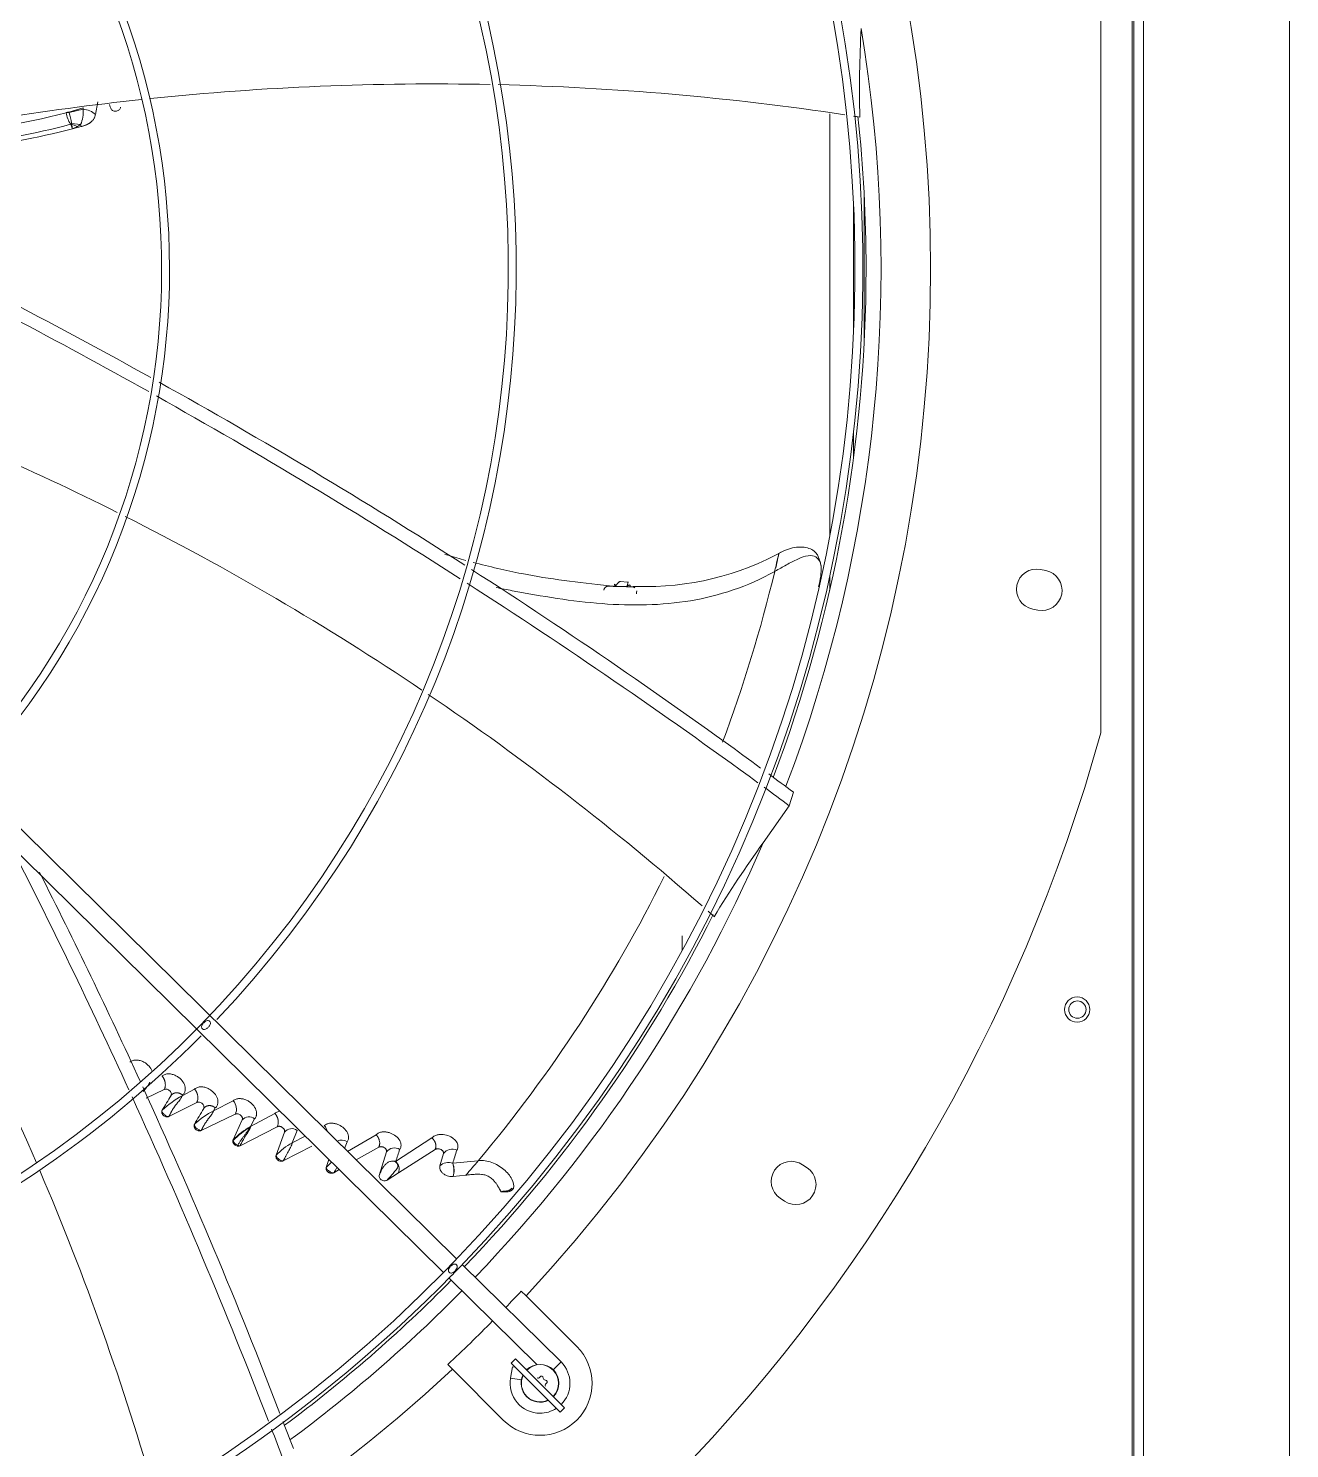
# Model space of a CAD drawing. Header units: millimetres. Extents: x 113490 to 142599, y -20467 to 115.
# Drawn here: x 127914.5 to 128314.6, y -11734.3 to -11283.8 of the extents above; entities that cross this region are included whole.
import ezdxf

# ---------------------------------------------------------------- set-up
doc = ezdxf.new("R2010")
doc.units = ezdxf.units.MM
doc.layers.add('DV3_0', color=7, linetype='Continuous')

msp = doc.modelspace()

# ---------------------------------------------------------------- linework, layer by layer
at = {"layer": 'DV3_0', "color": 7, "linetype": 'Continuous', "lineweight": 20}
for p, q in [((128314.64, -11903.49), (128314.64, -9745.49)), ((128264.64, -9845.59), (128264.64, -11865.47)), ((127926.42, -11310.52), (127926.42, -11310.5)), ((127927.33, -11310.31), (127931.82, -11308.9)), ((127931.82, -11308.9), (127931.85, -11309.41)), ((127927.83, -11314.21), (127927.79, -11314.18)), ((127928.46, -11315.62), (127927.88, -11314.26)), ((127928.12, -11314.17), (127930.07, -11314.84)), ((127930.07, -11314.84), (127928.46, -11315.62)), ((127931.04, -11314.26), (127930.07, -11314.84)), ((127931.24, -11314.88), (127931.04, -11314.26)), ((128179.63, -11383.52), (128179.63, -11336.47)), ((128176.31, -11379.64), (128176.31, -11340.34)), ((128176.31, -11419.76), (128176.31, -11411.56)), ((128100.78, -11460.67), (128104.32, -11460.77)), ((128081, -11709.27), (128083.46, -11706.78)), ((128070.88, -11712.5), (128067.44, -11711.89))]:
    msp.add_line(p, q, dxfattribs=at)
at = {"layer": 'DV3_0', "color": 7, "linetype": 'Continuous', "lineweight": 15}
for p, q in [((128265.24, -9857.26), (128265.24, -11851.51)), ((128268.24, -9857.26), (128268.24, -11851.51)), ((128254.74, -11507.16), (128254.74, -11212.82)), ((127935.72, -11311.09), (127936.54, -11307.04)), ((127926.42, -11310.5), (127926.4, -11310.42)), ((127927.38, -11310.46), (127927.33, -11310.31)), ((127931.85, -11309.41), (127927.38, -11310.46)), ((127927.39, -11310.5), (127927.38, -11310.46)), ((128168.73, -11444.84), (128168.73, -11310.84)), ((127927.79, -11314.18), (127928.15, -11313.76)), ((127927.83, -11314.21), (127928.16, -11313.9)), ((127927.88, -11314.26), (127927.83, -11314.21)), ((127927.88, -11314.26), (127928.12, -11314.17)), ((127928.16, -11313.9), (127928.15, -11313.76)), ((127931.04, -11314.26), (127928.16, -11313.9)), ((127931.24, -11314.88), (127928.46, -11315.62)), ((128050.33, -11674.11), (127741.04, -11369.11)), ((127737.48, -11374.03), (128046.15, -11678.41)), ((128237.29, -11455.72), (128235.62, -11455.38)), ((128100.76, -11460.82), (128104.28, -11460.91)), ((128104.85, -11459.44), (128101.99, -11459.21)), ((128104.28, -11460.91), (128104.32, -11460.77)), ((128107.49, -11460.8), (128106.22, -11460.78)), ((128168.73, -11461.9), (128168.73, -11457.32)), ((128233.13, -11467.94), (128234.79, -11468.27)), ((128155.89, -11530.33), (128157.18, -11526.01)), ((128147.57, -11542.07), (128155.89, -11530.33)), ((128121.92, -11571.56), (128121.92, -11576.13)), ((127957.55, -11620.32), (127951.83, -11623.06)), ((127967.19, -11620.23), (127963.24, -11622.34)), ((127963.24, -11622.34), (127963.37, -11622.14)), ((127967.89, -11624.44), (127959.03, -11628.89)), ((127979.44, -11623.91), (127973.21, -11627.07)), ((127973.21, -11627.07), (127973.76, -11626.19)), ((127980.11, -11628.16), (127969.3, -11633.34)), ((127979.4, -11636.28), (127982.33, -11630.01)), ((127992.68, -11627.95), (127984.94, -11632.12)), ((127984.94, -11632.12), (127986.2, -11629.68)), ((127993.4, -11632.14), (127981.61, -11638.17)), ((127993.07, -11641.22), (127995.69, -11633.86)), ((127998.14, -11637.31), (127999.73, -11633.35)), ((128002.23, -11635.11), (127998.14, -11637.31)), ((128024.76, -11634.71), (128015.73, -11639.99)), ((128042.51, -11635.73), (128030.98, -11643.18)), ((128004.42, -11638.34), (127995.33, -11642.99)), ((128014.79, -11639.06), (128015.57, -11636.93)), ((128025.62, -11638.65), (128018.48, -11642.7)), ((128025.79, -11647.61), (128028.09, -11640.13)), ((128043.51, -11639.39), (128031.88, -11646.74)), ((128044.99, -11644.6), (128046.14, -11640.66)), ((128008.97, -11645.09), (128009.8, -11642.57)), ((128030.98, -11643.18), (128030.75, -11643.15)), ((128057.19, -11642.94), (128049.12, -11643.74)), ((128161.53, -11645.15), (128160.11, -11644.2)), ((128013.05, -11645.77), (128011.33, -11646.75)), ((128031.88, -11646.74), (128028.28, -11649.09)), ((128053.26, -11647.52), (128049.26, -11647.92)), ((128064.49, -11652.78), (128064.48, -11652.77)), ((128153, -11654.85), (128154.42, -11655.79)), ((128083.46, -11706.78), (128052.11, -11675.87)), ((128047.93, -11680.17), (128075.78, -11707.63)), ((128072.35, -11685.77), (128070.86, -11684.27)), ((128088.46, -11701.88), (128072.35, -11685.77)), ((128047.52, -11707.61), (128049.01, -11709.1)), ((128068.07, -11708.28), (128067.44, -11711.89)), ((128069.01, -11705.77), (128067.6, -11707.18)), ((128083.16, -11722.74), (128067.6, -11707.18)), ((128068.83, -11708.41), (128068.07, -11708.28)), ((128069.01, -11705.77), (128084.57, -11721.32)), ((128049.01, -11709.1), (128065.12, -11725.21)), ((128072.76, -11709.1), (128072.27, -11709.02)), ((128083.16, -11722.74), (128084.57, -11721.32))]:
    msp.add_line(p, q, dxfattribs=at)
for centre, radius in [((128247.24, -11594.99), 4), ((128247.32, -11594.99), 2.75)]:
    msp.add_circle(centre, radius, dxfattribs=at)
for centre, radius, start, end in [((127723.24, -11359.99), 453.5, 315.9918, 45.5613), ((127723.24, -11359.99), 456, 316.0129, 45.5635), ((127723.24, -11359.99), 477.5, 316.9802, 43.0198), ((127723.24, -11359.99), 346, 316.5062, 45.3204), ((127723.24, -11359.99), 343.5, 315.6512, 45.622), ((127723.24, -11359.99), 233.5, 316.4663, 45.8392), ((127723.24, -11359.99), 236, 317.0271, 45.7088), ((128585.49, -11303.41), 407.31, 177.2335, 181.1915), ((128043.17, -12173.61), 872.25, 88.82742, 95.92318), ((128043.17, -12173.61), 872.25, 81.40447, 88.66355), ((128043.17, -12173.61), 872.25, 96.10944, 102.2715), ((127868.98, -11087.98), 229.83, 273.7436, 284.4718), ((127927.02, -11313.43), 3, 83.1052, 101.6036), ((127926.97, -11313.43), 2.96, 81.7265, 100.6224), ((127937.33, -11308.54), 11.08, 190.2785, 210.594), ((127897.61, -11319.16), 31.02, 10.0291, 16.2291), ((127931.73, -11314.98), 5.57, 44.234, 88.773), ((127945.21, -11306.69), 5.19, 193.4825, 210.9685), ((128043.17, -12173.61), 872.25, 81.09042, 81.22522), ((127723.24, -11359.99), 457, 0, 6.0686), ((127866.03, -11081.5), 240.73, 268.2172, 284.865), ((127869.47, -11087.41), 235.71, 267.3918, 284.4925), ((127927.7, -11313.97), 0.473, 334.4881, 7.6188), ((127059.29, -13004.2), 1841.3, 60.95292, 64.05747), ((127013.55, -13075.18), 1921.33, 60.74083, 63.6758), ((127723.24, -11359.99), 457, 339.3264, 0), ((127059.29, -13004.2), 1841.3, 57.34191, 60.857), ((127552.51, -12217.42), 872.25, 63.43384, 69.5445), ((127013.55, -13075.18), 1921.33, 57.30151, 60.65735), ((127552.51, -12217.42), 872.25, 56.07412, 63.24774), ((128110.22, -11370.51), 90.33, 268.265, 299.1199), ((128162.22, -11454.5), 3.74, 5.171, 55.2182), ((127059.29, -13004.2), 1841.3, 53.79883, 57.26308), ((128110.26, -11381.92), 84.69, 298.9449, 299.1014), ((128146.43, -11455.21), 19.56, 343.2318, 2.9654), ((128166.18, -11454.14), 0.228, 185.4122, 193.4088), ((128234.37, -11461.66), 6.4, 78.75, 258.75), ((128236.04, -11461.99), 6.4, 258.75, 78.75), ((127013.55, -13075.18), 1921.33, 53.88646, 57.22542), ((128087.48, -11458.5), 13.48, 350.086, 350.7078), ((128093.44, -11457.07), 11.5, 341.215, 348.1299), ((127552.51, -12217.42), 872.25, 48.70033, 55.91709), ((127723.24, -11359.99), 551.5, 285.4775, 344.5225), ((127059.29, -13004.2), 1841.3, 53.39786, 53.70009), ((127013.55, -13075.18), 1921.33, 53.51882, 53.81385), ((126198.86, -12419.24), 1921.39, 24.56568, 27.16861), ((127116.06, -11989.01), 872.25, 23.32871, 30.53654), ((128479.3, -11778.63), 407.44, 144.5071, 148.4639), ((126276.13, -12384.07), 1840.9, 24.60001, 26.89057), ((127552.51, -12217.42), 872.25, 48.36342, 48.53339), ((127723.24, -11359.99), 457, 316.1597, 333.3652), ((127723.24, -11359.99), 343.5, 225.9212, 315.6512), ((127723.24, -11359.99), 346, 270, 315.3179), ((126198.86, -12419.24), 1921.39, 21.16348, 24.49317), ((126276.13, -12384.07), 1840.9, 21.04176, 24.54064), ((125070.59, -9865.68), 3381.22, 328.6085, 328.70007), ((127979.48, -11651.66), 33.52, 118.9878, 132.3769), ((124557.29, -9634.07), 3951.76, 329.64096, 329.72446), ((127986.89, -11652.79), 29.13, 118.0017, 132.6106), ((127976.56, -11626.55), 3.91, 335.5813, 42.3867), ((127984.42, -11631.68), 2.68, 48.4997, 141.4403), ((128005.63, -11634.45), 3.78, 12.1191, 44.0614), ((128000.02, -11656.75), 28.87, 121.4706, 135.595), ((127996.89, -11653.83), 24.77, 118.8187, 134.9058), ((127997.98, -11635.69), 2.93, 53.1363, 141.3148), ((128013.86, -11639.46), 3.06, 55.8728, 117.4823), ((128006.93, -11653.96), 18.83, 117.8465, 137.415), ((128030.64, -11642.09), 3.21, 59.3258, 142.3868), ((127879.61, -11589.89), 160.48, 340.6073, 342.0589), ((128048.88, -11642.72), 3.43, 63.9172, 143.096), ((127882.9, -11590.08), 174.66, 342.1076, 343.5161), ((128024.09, -11658.56), 20.25, 131.5607, 138.3129), ((127993.96, -11634.93), 21.01, 325.7537, 331.1896), ((128030.06, -11645.79), 2.73, 75.2441, 82.0086), ((128028.32, -11645.95), 3.71, 23.6858, 48.9928), ((128028.92, -11645.6), 3.17, 338.8246, 49.6777), ((128029.76, -11644.32), 1.96, 345.276, 355.8699), ((128047.72, -11647.35), 3.87, 68.7786, 134.8411), ((128042.66, -11646.04), 6.86, 344.1096, 19.6497), ((128042.41, -11646.05), 7.09, 344.7194, 19.04), ((127879.74, -11494.33), 231.46, 318.56, 320.0536), ((128156.56, -11649.53), 6.4, 56.25, 236.25), ((128157.97, -11650.47), 6.4, 236.25, 56.25), ((127116.06, -11989.01), 872.25, 15.92715, 23.15375), ((127723.24, -11359.99), 453.5, 315.56, 315.9918), ((127723.24, -11359.99), 456, 315.5714, 316.0129), ((127723.24, -11359.99), 453.5, 225.9915, 315.56), ((127723.24, -11359.99), 456, 270, 315.5611), ((127723.24, -11359.99), 457, 306.6, 315.4011), ((127723.24, -11359.99), 456, 315.5611, 315.5714), ((127723.24, -11359.99), 475.39, 316.1242, 316.989), ((127723.24, -11359.99), 475.39, 313.011, 315.4011), ((128076.79, -11713.54), 16.5, 225, 45), ((128076.79, -11713.54), 6, 315, 135), ((128076.79, -11713.54), 5.91, 315, 135), ((128076.79, -11713.54), 9.5, 315, 45.4011), ((127723.24, -11359.99), 477.5, 226.9802, 313.0198), ((128076.79, -11713.54), 9.5, 170, 270), ((128076.79, -11713.54), 6, 154.4712, 295.5288), ((128076.79, -11713.54), 5.91, 154.7712, 295.2288), ((128076.19, -11711.29), 0.6, 238.8788, 331.1212), ((128077.24, -11711.87), 0.6, 358.8617, 151.1383), ((128078.44, -11711.9), 0.6, 178.8788, 271.1212), ((128078.46, -11713.1), 0.6, 298.8618, 91.1382), ((128079.04, -11714.15), 0.6, 118.8788, 211.1212), ((128076.79, -11713.54), 9.5, 270, 302.8343), ((126276.13, -12384.07), 1840.9, 20.67002, 20.95746), ((126198.86, -12419.24), 1921.39, 20.79191, 21.08376)]:
    msp.add_arc(centre, radius, start, end, dxfattribs=at)
at = {"layer": 'DV3_0', "color": 7, "linetype": 'Continuous', "lineweight": 20}
for centre, radius, start, end in [((127723.24, -11359.99), 461.75, 339.1775, 9.5034), ((127927.19, -11313.2), 2.89, 87.0676, 105.6955), ((127921.28, -11310.14), 10.59, 337.0766, 3.9275), ((127893.14, -11323.08), 36.1, 11.929, 14.2834), ((127708.91, -11350.55), 454.74, 339.4486, 346.5883), ((127723.24, -11359.99), 461.75, 316.1456, 336.7764), ((127708.91, -11350.55), 454.74, 319.986, 333.5975), ((127979.86, -11636.43), 0.488, 162.8059, 194.1766), ((127981.81, -11635.59), 2.6, 201.5728, 250.1568), ((127981.51, -11636.83), 1.34, 244.2828, 274.1581), ((127723.24, -11359.99), 461.75, 306.4295, 315.4011)]:
    msp.add_arc(centre, radius, start, end, dxfattribs=at)
at = {"layer": 'DV3_0', "color": 7, "linetype": 'Continuous', "lineweight": 15}
for points, knots in [([(127931.24, -11314.88), (127931.36, -11314.85), (127931.59, -11314.79), (127931.93, -11314.68), (127932.25, -11314.57), (127932.55, -11314.46), (127932.83, -11314.34), (127933.1, -11314.21), (127933.36, -11314.09), (127933.59, -11313.96), (127933.82, -11313.82), (127934.03, -11313.68), (127934.22, -11313.53), (127934.4, -11313.38), (127934.62, -11313.19), (127934.87, -11312.93), (127935.12, -11312.6), (127935.33, -11312.25), (127935.5, -11311.88), (127935.63, -11311.5), (127935.69, -11311.23), (127935.72, -11311.09)], [0, 0, 0, 0, 0.056641, 0.110783, 0.162557, 0.212098, 0.259543, 0.305035, 0.348719, 0.390746, 0.431269, 0.470446, 0.508434, 0.545395, 0.581486, 0.649318, 0.716602, 0.784371, 0.853612, 0.925225, 1, 1, 1, 1]), ([(127940.76, -11309.37), (127940.81, -11309.49), (127940.98, -11309.71), (127941.37, -11309.95), (127941.87, -11310.05), (127942.41, -11310), (127942.92, -11309.81), (127943.31, -11309.52), (127943.58, -11309.18), (127943.68, -11308.92), (127943.7, -11308.79)], [0, 0, 0, 0, 0.124936, 0.249948, 0.37496, 0.499972, 0.624984, 0.749995, 0.875007, 1, 1, 1, 1]), ([(128053.24, -11452.5), (128051.34, -11451.98), (128049.13, -11451.35), (128046.93, -11450.71), (128046.63, -11450.62)], [0.25984177, 0.25984177, 0.25984177, 0.25984177, 0.29278146, 0.29802068, 0.29802068, 0.29802068, 0.29802068]), ([(128151.61, -11454.91), (128151.75, -11454.29), (128151.97, -11453.26), (128152.21, -11452.15), (128152.38, -11451.34), (128152.49, -11450.77), (128152.56, -11450.41), (128152.59, -11450.24), (128152.59, -11450.21), (128152.56, -11450.32), (128152.49, -11450.59), (128152.38, -11451.09), (128152.25, -11451.63), (128152.09, -11452.37), (128151.88, -11453.28), (128151.61, -11454.45), (128151.38, -11455.46), (128151.25, -11456.03)], [0, 0, 0, 0, 0.062128, 0.124656, 0.187183, 0.249711, 0.312238, 0.374766, 0.437294, 0.499821, 0.624876, 0.687404, 0.749931, 0.812459, 0.874987, 0.937514, 1, 1, 1, 1]), ([(128164.36, -11451.43), (128163.68, -11451.02), (128162.82, -11450.92), (128160.85, -11451.19), (128159.74, -11451.57), (128157.4, -11452.61), (128156.18, -11453.26), (128153.76, -11454.6), (128152.56, -11455.3), (128151.45, -11455.92)], [0, 0, 0, 0, 0.25, 0.25, 0.5, 0.5, 0.75, 0.75, 1, 1, 1, 1]), ([(128164.62, -11450.5), (128164.32, -11450.13), (128163.71, -11449.38), (128162.14, -11448.59), (128160.04, -11448.21), (128157.58, -11448.34), (128154.93, -11449.05), (128153.4, -11449.81), (128152.51, -11450.27)], [0, 0, 0, 0, 0.120272, 0.284495, 0.459149, 0.640843, 0.823587, 1, 1, 1, 1]), ([(128098.82, -11460.62), (128088.61, -11459.46), (128075.11, -11457.86), (128060.77, -11454.49), (128055.59, -11453.13)], [0, 0, 0, 0, 0.1570657, 0.2463577, 0.2463577, 0.2463577, 0.2463577]), ([(128062.88, -11461.13), (128064.56, -11461.47), (128066.25, -11461.79), (128077.42, -11463.91), (128086.98, -11465.49), (128105.95, -11466.95), (128115.36, -11466.83), (128133.7, -11463.76), (128142.63, -11460.83), (128151.25, -11456.03)], [0.6026537, 0.6026537, 0.6026537, 0.6026537, 0.625, 0.625, 0.75, 0.75, 0.875, 0.875, 1, 1, 1, 1]), ([(128097.02, -11461.92), (128097.04, -11461.87), (128097.07, -11461.78), (128097.13, -11461.64), (128097.19, -11461.52), (128097.25, -11461.41), (128097.31, -11461.31), (128097.42, -11461.17), (128097.6, -11460.99), (128097.91, -11460.81), (128098.31, -11460.68), (128098.85, -11460.62), (128099.33, -11460.64), (128099.71, -11460.68), (128099.95, -11460.72), (128100.16, -11460.75), (128100.33, -11460.78), (128100.46, -11460.8), (128100.57, -11460.81), (128100.67, -11460.81), (128100.73, -11460.82), (128100.76, -11460.82)], [0, 0, 0, 0, 0.034615, 0.067153, 0.097641, 0.126151, 0.15278, 0.177653, 0.253284, 0.326616, 0.426356, 0.551745, 0.706817, 0.759074, 0.82393, 0.874115, 0.905827, 0.93629, 0.961485, 0.980409, 1, 1, 1, 1]), ([(128100.46, -11460.42), (128100.45, -11460.36), (128100.44, -11460.25), (128100.46, -11460.1), (128100.5, -11460.08), (128100.55, -11460.18), (128100.58, -11460.32), (128100.62, -11460.49), (128100.65, -11460.6), (128100.71, -11460.68), (128100.77, -11460.67), (128100.78, -11460.67)], [0, 0, 0, 0, 0.128962, 0.223321, 0.471945, 0.607552, 0.749514, 0.893505, 0.958713, 0.987993, 1, 1, 1, 1]), ([(128100.46, -11460.42), (128100.49, -11460.41), (128100.53, -11460.37), (128100.6, -11460.33), (128100.67, -11460.3), (128100.71, -11460.29), (128100.73, -11460.28), (128100.74, -11460.28)], [0, 0, 0, 0, 0.0394695, 0.0785517, 0.1172794, 0.155685, 0.161873, 0.161873, 0.161873, 0.161873]), ([(128100.78, -11460.67), (128100.82, -11460.61), (128100.9, -11460.49), (128101.02, -11460.33), (128101.13, -11460.17), (128101.25, -11460.01), (128101.36, -11459.87), (128101.47, -11459.74), (128101.58, -11459.62), (128101.68, -11459.52), (128101.79, -11459.43), (128101.89, -11459.35), (128101.98, -11459.3), (128102.07, -11459.26), (128102.16, -11459.23), (128102.24, -11459.23), (128102.29, -11459.24), (128102.32, -11459.25)], [0, 0, 0, 0, 0.0316233, 0.063666, 0.0961048, 0.1289206, 0.1620988, 0.1956297, 0.2295096, 0.2637404, 0.2983311, 0.3332973, 0.3686623, 0.4044567, 0.4407194, 0.4774968, 0.5148434, 0.5148434, 0.5148434, 0.5148434]), ([(128104.28, -11460.91), (128104.36, -11460.91), (128104.54, -11460.91), (128104.93, -11460.89), (128105.42, -11460.87), (128106.08, -11460.91), (128106.59, -11461.01), (128106.87, -11461.18), (128106.92, -11461.22)], [0, 0, 0, 0, 0.0432673, 0.1100997, 0.236564, 0.3525356, 0.5287013, 0.566621, 0.566621, 0.566621, 0.566621]), ([(128104.32, -11460.77), (128104.34, -11460.77), (128104.38, -11460.76), (128104.42, -11460.72), (128104.49, -11460.68), (128104.56, -11460.62), (128104.65, -11460.54), (128104.79, -11460.43), (128104.96, -11460.34), (128105.16, -11460.28), (128105.36, -11460.34), (128105.35, -11460.55), (128105.35, -11460.65)], [0, 0, 0, 0, 0.012213, 0.03615, 0.072549, 0.121252, 0.181278, 0.274862, 0.441704, 0.562368, 0.791317, 1, 1, 1, 1]), ([(127969.65, -11601.1), (127969.61, -11601.05), (127969.53, -11600.96), (127969.42, -11600.72), (127969.38, -11600.32), (127969.56, -11599.89), (127969.83, -11599.51), (127970.1, -11599.19), (127970.4, -11598.91), (127970.78, -11598.64), (127971.2, -11598.46), (127971.59, -11598.48), (127971.83, -11598.6), (127971.92, -11598.67), (127971.96, -11598.71)], [0, 0, 0, 0, 0.040443, 0.081793, 0.180216, 0.319289, 0.407802, 0.503208, 0.598506, 0.68594, 0.822069, 0.918689, 0.959722, 1, 1, 1, 1]), ([(127971.96, -11598.71), (127972, -11598.76), (127972.08, -11598.85), (127972.2, -11599.09), (127972.24, -11599.49), (127972.06, -11599.92), (127971.79, -11600.31), (127971.52, -11600.62), (127971.22, -11600.9), (127970.84, -11601.17), (127970.42, -11601.36), (127970.03, -11601.33), (127969.79, -11601.21), (127969.7, -11601.14), (127969.65, -11601.1)], [0, 0, 0, 0, 0.040471, 0.081926, 0.180876, 0.319892, 0.408079, 0.503208, 0.597701, 0.68481, 0.821378, 0.918632, 0.959731, 1, 1, 1, 1]), ([(127953.77, -11614.55), (127953.65, -11614.24), (127953.22, -11613.4), (127952.27, -11612.39), (127951.07, -11611.6), (127949.95, -11611.15), (127948.76, -11610.97), (127947.6, -11611.09), (127946.99, -11611.47), (127946.68, -11611.66)], [0.3184367, 0.3184367, 0.3184367, 0.3184367, 0.3985096, 0.5413232, 0.628849, 0.7196251, 0.8121213, 0.9052908, 1, 1, 1, 1]), ([(127952.99, -11618.04), (127952.97, -11618.09), (127952.93, -11618.19), (127952.86, -11618.35), (127952.78, -11618.5), (127952.69, -11618.66), (127952.53, -11618.92), (127952.25, -11619.31), (127951.84, -11619.83), (127951.43, -11620.33), (127951.1, -11620.72), (127950.93, -11620.93), (127950.88, -11621)], [0.0000242, 0.0000242, 0.0000242, 0.0000242, 0.0223392, 0.0454389, 0.0693317, 0.0940459, 0.1196058, 0.1909934, 0.2852171, 0.3759865, 0.4428982, 0.4761984, 0.4761984, 0.4761984, 0.4761984]), ([(127963.37, -11622.14), (127963.49, -11622.02), (127963.72, -11621.8), (127963.97, -11621.4), (127964.13, -11621), (127964.22, -11620.62), (127964.25, -11620.25), (127964.24, -11619.92), (127964.14, -11619.14), (127963.62, -11617.9), (127962.44, -11616.68), (127961.23, -11615.92), (127960.11, -11615.49), (127958.93, -11615.33), (127957.77, -11615.47), (127957.17, -11615.86), (127956.87, -11616.06)], [0, 0, 0, 0, 0.045484, 0.087511, 0.126239, 0.161752, 0.193995, 0.22288, 0.248302, 0.398303, 0.542361, 0.628866, 0.719082, 0.81149, 0.90479, 1, 1, 1, 1]), ([(127956.87, -11616.06), (127956.91, -11616.11), (127956.98, -11616.19), (127957.08, -11616.33), (127957.16, -11616.46), (127957.25, -11616.59), (127957.32, -11616.71), (127957.38, -11616.83), (127957.44, -11616.95), (127957.5, -11617.06), (127957.55, -11617.17), (127957.59, -11617.27), (127957.62, -11617.36), (127957.66, -11617.45), (127957.69, -11617.54), (127957.71, -11617.61), (127957.73, -11617.68), (127957.75, -11617.75), (127957.76, -11617.81), (127957.78, -11617.86), (127957.79, -11617.9), (127957.8, -11617.94), (127957.8, -11617.97), (127957.81, -11617.99), (127957.84, -11618.15), (127957.89, -11618.44), (127957.92, -11618.84), (127957.9, -11619.2), (127957.85, -11619.53), (127957.77, -11619.83), (127957.67, -11620.09), (127957.59, -11620.24), (127957.55, -11620.32)], [0, 0, 0, 0, 0.034344, 0.067168, 0.098516, 0.128424, 0.156915, 0.184012, 0.209726, 0.234069, 0.257047, 0.278666, 0.298927, 0.317831, 0.335378, 0.351567, 0.366395, 0.37986, 0.391959, 0.402687, 0.412043, 0.420021, 0.42662, 0.431837, 0.435668, 0.528079, 0.616208, 0.700323, 0.780585, 0.857152, 0.930213, 1, 1, 1, 1]), ([(127959.7, -11622.28), (127959.73, -11622.22), (127959.79, -11622.11), (127959.84, -11621.84), (127959.8, -11621.46), (127959.56, -11621), (127959.17, -11620.6), (127958.7, -11620.33), (127958.25, -11620.21), (127957.92, -11620.21), (127957.7, -11620.26), (127957.6, -11620.3), (127957.55, -11620.32)], [0, 0, 0, 0, 0.060979, 0.122856, 0.254546, 0.396945, 0.545585, 0.68882, 0.805931, 0.904784, 0.952657, 1, 1, 1, 1]), ([(127963.24, -11622.34), (127963.22, -11622.39), (127963.18, -11622.49), (127963.12, -11622.64), (127963.04, -11622.79), (127962.96, -11622.95), (127962.8, -11623.21), (127962.54, -11623.6), (127962.15, -11624.12), (127961.74, -11624.62), (127961.42, -11625.03), (127961.1, -11625.43), (127960.78, -11625.86), (127960.47, -11626.31), (127960.23, -11626.69), (127960.04, -11627), (127959.87, -11627.3), (127959.71, -11627.6), (127959.56, -11627.89), (127959.42, -11628.17), (127959.29, -11628.43), (127959.16, -11628.68), (127959.07, -11628.82), (127959.03, -11628.89)], [0, 0, 0, 0, 0.022116, 0.044979, 0.068622, 0.093072, 0.118353, 0.189051, 0.281999, 0.373022, 0.439614, 0.481491, 0.564848, 0.63761, 0.682237, 0.724973, 0.76612, 0.806014, 0.845018, 0.883516, 0.921909, 0.9606, 1, 1, 1, 1]), ([(127963.37, -11622.14), (127963.33, -11622.11), (127963.26, -11622.04), (127963.14, -11621.95), (127963.02, -11621.87), (127962.9, -11621.79), (127962.78, -11621.71), (127962.65, -11621.65), (127962.52, -11621.59), (127962.39, -11621.54), (127962.26, -11621.49), (127962.12, -11621.46), (127961.99, -11621.43), (127961.85, -11621.4), (127961.72, -11621.39), (127961.59, -11621.38), (127961.45, -11621.38), (127961.32, -11621.38), (127961.19, -11621.4), (127961.07, -11621.42), (127960.94, -11621.44), (127960.82, -11621.48), (127960.7, -11621.52), (127960.58, -11621.57), (127960.46, -11621.62), (127960.35, -11621.68), (127960.25, -11621.75), (127960.14, -11621.82), (127960.05, -11621.9), (127959.95, -11621.99), (127959.86, -11622.08), (127959.78, -11622.18), (127959.73, -11622.25), (127959.7, -11622.28)], [0, 0, 0, 0, 0.030291, 0.06056, 0.090853, 0.121211, 0.151668, 0.182249, 0.212976, 0.243865, 0.274927, 0.306171, 0.337603, 0.369226, 0.401044, 0.43306, 0.465274, 0.49769, 0.530307, 0.563117, 0.596108, 0.629266, 0.662573, 0.696012, 0.729564, 0.76321, 0.796931, 0.830709, 0.864529, 0.898377, 0.932243, 0.966118, 1, 1, 1, 1]), ([(127973.76, -11626.19), (127973.88, -11626.07), (127974.11, -11625.84), (127974.36, -11625.44), (127974.51, -11625.04), (127974.59, -11624.66), (127974.62, -11624.3), (127974.6, -11623.97), (127974.49, -11623.19), (127973.94, -11621.95), (127972.73, -11620.76), (127971.52, -11620.02), (127970.41, -11619.61), (127969.23, -11619.46), (127968.07, -11619.62), (127967.49, -11620.03), (127967.19, -11620.23)], [0, 0, 0, 0, 0.045632, 0.087718, 0.126426, 0.161832, 0.193872, 0.222444, 0.247427, 0.398097, 0.543438, 0.628642, 0.718208, 0.8105, 0.904084, 1, 1, 1, 1]), ([(127967.19, -11620.23), (127967.23, -11620.28), (127967.3, -11620.36), (127967.4, -11620.5), (127967.49, -11620.63), (127967.57, -11620.76), (127967.65, -11620.88), (127967.72, -11621), (127967.78, -11621.12), (127967.83, -11621.23), (127967.88, -11621.34), (127967.92, -11621.44), (127967.96, -11621.53), (127967.99, -11621.62), (127968.02, -11621.7), (127968.04, -11621.77), (127968.06, -11621.84), (127968.08, -11621.9), (127968.1, -11621.95), (127968.11, -11622), (127968.12, -11622.04), (127968.13, -11622.08), (127968.13, -11622.1), (127968.17, -11622.27), (127968.22, -11622.56), (127968.25, -11622.96), (127968.24, -11623.32), (127968.19, -11623.66), (127968.11, -11623.95), (127968.01, -11624.21), (127967.93, -11624.37), (127967.89, -11624.44)], [0, 0, 0, 0, 0.034913, 0.068221, 0.099975, 0.130214, 0.158967, 0.186255, 0.212093, 0.236491, 0.259457, 0.280995, 0.301106, 0.31979, 0.337046, 0.352872, 0.367264, 0.38022, 0.391735, 0.401805, 0.410427, 0.417596, 0.42331, 0.427565, 0.521414, 0.610902, 0.696294, 0.777739, 0.855376, 0.929387, 1, 1, 1, 1]), ([(127959.03, -11628.89), (127959, -11628.91), (127958.96, -11628.93), (127958.88, -11628.96), (127958.79, -11628.98), (127958.68, -11629.01), (127958.53, -11629.03), (127958.34, -11629.02), (127958.14, -11628.99), (127957.82, -11628.9), (127957.5, -11628.72), (127957.22, -11628.47), (127957.04, -11628.25), (127956.89, -11628.02), (127956.8, -11627.77), (127956.75, -11627.53), (127956.75, -11627.32), (127956.78, -11627.15), (127956.82, -11627.02), (127956.87, -11626.94), (127956.89, -11626.9)], [0, 0, 0, 0, 0.023685, 0.047466, 0.071475, 0.09584, 0.144223, 0.193094, 0.248324, 0.304393, 0.444759, 0.517414, 0.59071, 0.664382, 0.736891, 0.805398, 0.873372, 0.916416, 0.958401, 1, 1, 1, 1]), ([(127959.03, -11628.89), (127958.85, -11628.93), (127958.6, -11628.88), (127958.04, -11628.64), (127957.74, -11628.45), (127957.24, -11628), (127957.04, -11627.74), (127956.82, -11627.26), (127956.8, -11627.05), (127956.89, -11626.9)], [0, 0, 0, 0, 0.25, 0.25, 0.5, 0.5, 0.75, 0.75, 1, 1, 1, 1]), ([(127970.07, -11626.38), (127970.1, -11626.32), (127970.16, -11626.21), (127970.2, -11625.93), (127970.15, -11625.55), (127969.91, -11625.09), (127969.5, -11624.7), (127969.03, -11624.44), (127968.58, -11624.33), (127968.26, -11624.33), (127968.04, -11624.38), (127967.94, -11624.42), (127967.89, -11624.44)], [0, 0, 0, 0, 0.060903, 0.122655, 0.25432, 0.397066, 0.546321, 0.689979, 0.806929, 0.905328, 0.952911, 1, 1, 1, 1]), ([(127973.21, -11627.07), (127973.19, -11627.11), (127973.16, -11627.21), (127973.1, -11627.35), (127973.04, -11627.5), (127972.96, -11627.65), (127972.83, -11627.9), (127972.59, -11628.27), (127972.24, -11628.76), (127971.87, -11629.25), (127971.57, -11629.63), (127971.29, -11630.01), (127970.99, -11630.42), (127970.69, -11630.85), (127970.46, -11631.22), (127970.28, -11631.52), (127970.12, -11631.81), (127969.96, -11632.1), (127969.82, -11632.37), (127969.68, -11632.64), (127969.55, -11632.89), (127969.42, -11633.13), (127969.34, -11633.27), (127969.3, -11633.34)], [0, 0, 0, 0, 0.021768, 0.044278, 0.067562, 0.091644, 0.116549, 0.185919, 0.276389, 0.3673, 0.432608, 0.471944, 0.555436, 0.628427, 0.674056, 0.717868, 0.760141, 0.801183, 0.841323, 0.88091, 0.920305, 0.959878, 1, 1, 1, 1]), ([(127973.76, -11626.19), (127973.73, -11626.16), (127973.65, -11626.1), (127973.54, -11626.01), (127973.42, -11625.92), (127973.29, -11625.84), (127973.17, -11625.77), (127973.04, -11625.71), (127972.91, -11625.65), (127972.78, -11625.6), (127972.64, -11625.56), (127972.51, -11625.52), (127972.38, -11625.5), (127972.24, -11625.47), (127972.11, -11625.46), (127971.97, -11625.45), (127971.84, -11625.45), (127971.71, -11625.46), (127971.58, -11625.47), (127971.45, -11625.5), (127971.32, -11625.53), (127971.2, -11625.56), (127971.08, -11625.6), (127970.96, -11625.65), (127970.84, -11625.71), (127970.73, -11625.77), (127970.62, -11625.84), (127970.52, -11625.92), (127970.42, -11626), (127970.32, -11626.08), (127970.23, -11626.18), (127970.15, -11626.27), (127970.1, -11626.34), (127970.07, -11626.38)], [0, 0, 0, 0, 0.030121, 0.060224, 0.090357, 0.120564, 0.150876, 0.181322, 0.211924, 0.242699, 0.273659, 0.304813, 0.336169, 0.367731, 0.399502, 0.431485, 0.463683, 0.496098, 0.528729, 0.561568, 0.594602, 0.627818, 0.661197, 0.694722, 0.728373, 0.76213, 0.795975, 0.829888, 0.863855, 0.897859, 0.93189, 0.965938, 1, 1, 1, 1]), ([(127986.2, -11629.68), (127986.3, -11629.56), (127986.49, -11629.33), (127986.69, -11628.94), (127986.81, -11628.56), (127986.87, -11628.18), (127986.88, -11627.82), (127986.84, -11627.48), (127986.69, -11626.71), (127986.08, -11625.51), (127984.86, -11624.38), (127983.66, -11623.69), (127982.57, -11623.31), (127981.43, -11623.18), (127980.31, -11623.34), (127979.73, -11623.72), (127979.44, -11623.91)], [0, 0, 0, 0, 0.042988, 0.083321, 0.121126, 0.156486, 0.189349, 0.219635, 0.247246, 0.398049, 0.54578, 0.630422, 0.719507, 0.811377, 0.904576, 1, 1, 1, 1]), ([(127994.29, -11627.24), (127994.03, -11627.27), (127993.43, -11627.41), (127992.96, -11627.75), (127992.68, -11627.95)], [0.8396517, 0.8396517, 0.8396517, 0.8396517, 0.9042984, 1, 1, 1, 1]), ([(127969.3, -11633.34), (127969.27, -11633.35), (127969.22, -11633.37), (127969.15, -11633.4), (127969.07, -11633.42), (127968.96, -11633.45), (127968.81, -11633.46), (127968.62, -11633.46), (127968.42, -11633.43), (127968.1, -11633.33), (127967.78, -11633.16), (127967.5, -11632.91), (127967.32, -11632.7), (127967.18, -11632.46), (127967.08, -11632.22), (127967.03, -11631.98), (127967.03, -11631.77), (127967.06, -11631.6), (127967.1, -11631.47), (127967.14, -11631.39), (127967.16, -11631.35)], [0, 0, 0, 0, 0.023103, 0.046302, 0.069715, 0.09346, 0.141592, 0.19023, 0.245942, 0.302454, 0.444237, 0.517183, 0.590708, 0.664499, 0.737116, 0.805641, 0.873604, 0.916607, 0.95852, 1, 1, 1, 1]), ([(127969.3, -11633.34), (127969.12, -11633.36), (127968.87, -11633.31), (127968.32, -11633.07), (127968.03, -11632.87), (127967.53, -11632.43), (127967.33, -11632.18), (127967.1, -11631.71), (127967.08, -11631.5), (127967.16, -11631.35)], [0, 0, 0, 0, 0.25, 0.25, 0.5, 0.5, 0.75, 0.75, 1, 1, 1, 1]), ([(127982.33, -11630.01), (127982.34, -11629.98), (127982.36, -11629.93), (127982.39, -11629.84), (127982.4, -11629.74), (127982.41, -11629.61), (127982.39, -11629.43), (127982.33, -11629.21), (127982.22, -11628.99), (127982.02, -11628.7), (127981.68, -11628.39), (127981.22, -11628.15), (127980.84, -11628.06), (127980.58, -11628.05), (127980.41, -11628.07), (127980.25, -11628.1), (127980.16, -11628.14), (127980.11, -11628.16)], [0, 0, 0, 0, 0.030358, 0.060715, 0.091326, 0.122441, 0.187897, 0.254659, 0.325793, 0.39806, 0.547495, 0.691544, 0.808778, 0.858283, 0.907076, 0.953825, 1, 1, 1, 1]), ([(127992.68, -11627.95), (127992.71, -11627.99), (127992.78, -11628.06), (127992.88, -11628.19), (127992.97, -11628.31), (127993.05, -11628.42), (127993.12, -11628.54), (127993.19, -11628.66), (127993.25, -11628.77), (127993.31, -11628.87), (127993.36, -11628.98), (127993.4, -11629.08), (127993.44, -11629.17), (127993.48, -11629.26), (127993.51, -11629.35), (127993.54, -11629.43), (127993.56, -11629.5), (127993.58, -11629.57), (127993.6, -11629.64), (127993.62, -11629.69), (127993.63, -11629.75), (127993.64, -11629.8), (127993.65, -11629.84), (127993.7, -11630.03), (127993.75, -11630.36), (127993.76, -11630.8), (127993.72, -11631.2), (127993.64, -11631.55), (127993.54, -11631.87), (127993.44, -11632.05), (127993.4, -11632.14)], [0, 0, 0, 0, 0.032368, 0.063415, 0.093194, 0.121749, 0.149112, 0.175307, 0.20035, 0.224254, 0.247026, 0.268671, 0.289192, 0.308588, 0.326858, 0.344, 0.360011, 0.374887, 0.388623, 0.401214, 0.412658, 0.422947, 0.43208, 0.44005, 0.545293, 0.645478, 0.740868, 0.831603, 0.917878, 1, 1, 1, 1]), ([(127995.69, -11633.86), (127995.7, -11633.83), (127995.72, -11633.77), (127995.74, -11633.68), (127995.74, -11633.59), (127995.74, -11633.45), (127995.71, -11633.28), (127995.63, -11633.07), (127995.5, -11632.85), (127995.28, -11632.58), (127995, -11632.35), (127994.67, -11632.18), (127994.44, -11632.09), (127994.22, -11632.04), (127994, -11632.02), (127993.79, -11632.02), (127993.58, -11632.06), (127993.46, -11632.11), (127993.4, -11632.14)], [0, 0, 0, 0, 0.030546, 0.061121, 0.091979, 0.123365, 0.189489, 0.256975, 0.328949, 0.402078, 0.553216, 0.625751, 0.69763, 0.756021, 0.813551, 0.877124, 0.938633, 1, 1, 1, 1]), ([(128015.57, -11636.93), (128015.67, -11636.79), (128015.85, -11636.52), (128016, -11636.07), (128016.06, -11635.63), (128016.04, -11635.21), (128015.96, -11634.82), (128015.72, -11634.04), (128014.99, -11632.9), (128013.68, -11631.9), (128012.44, -11631.34), (128011.38, -11631.06), (128010.27, -11631.01), (128009.18, -11631.22), (128008.63, -11631.62), (128008.35, -11631.82)], [0, 0, 0, 0, 0.048319, 0.093612, 0.13613, 0.175841, 0.212492, 0.24595, 0.396838, 0.551403, 0.633547, 0.720883, 0.811655, 0.904459, 1, 1, 1, 1]), ([(127981.61, -11638.17), (127981.58, -11638.18), (127981.54, -11638.2), (127981.46, -11638.23), (127981.38, -11638.26), (127981.27, -11638.28), (127981.13, -11638.3), (127980.95, -11638.31), (127980.75, -11638.28), (127980.44, -11638.21), (127980.12, -11638.05), (127979.83, -11637.82), (127979.64, -11637.62), (127979.49, -11637.39), (127979.38, -11637.15), (127979.31, -11636.91), (127979.3, -11636.71), (127979.31, -11636.54), (127979.34, -11636.41), (127979.38, -11636.32), (127979.4, -11636.28)], [0, 0, 0, 0, 0.023076, 0.046315, 0.069833, 0.093744, 0.141136, 0.189036, 0.244037, 0.299791, 0.441115, 0.514551, 0.588572, 0.66295, 0.736219, 0.805448, 0.874103, 0.916828, 0.958588, 1, 1, 1, 1]), ([(127980.93, -11638.04), (127981, -11637.91), (127981.16, -11637.64), (127981.5, -11637.06), (127981.95, -11636.35), (127982.49, -11635.57), (127983.04, -11634.84), (127983.57, -11634.14), (127984.09, -11633.46), (127984.56, -11632.78), (127984.83, -11632.34), (127984.94, -11632.12)], [0, 0, 0, 0, 0.062498, 0.125001, 0.250008, 0.375015, 0.500021, 0.625028, 0.750035, 0.875041, 1, 1, 1, 1]), ([(127984.94, -11632.12), (127984.93, -11632.17), (127984.91, -11632.26), (127984.86, -11632.41), (127984.81, -11632.56), (127984.74, -11632.73), (127984.65, -11632.9), (127984.56, -11633.09), (127984.46, -11633.29), (127984.34, -11633.5), (127984.14, -11633.83), (127983.9, -11634.21), (127983.66, -11634.58), (127983.45, -11634.89), (127983.27, -11635.18), (127983.07, -11635.5), (127982.8, -11635.95), (127982.48, -11636.51), (127982.19, -11637.07), (127981.99, -11637.46), (127981.86, -11637.71), (127981.73, -11637.95), (127981.65, -11638.1), (127981.61, -11638.17)], [0, 0, 0, 0, 0.021725, 0.045279, 0.070709, 0.098055, 0.127351, 0.158627, 0.191912, 0.227228, 0.264599, 0.358633, 0.42228, 0.454975, 0.512767, 0.565816, 0.614185, 0.725877, 0.827463, 0.870174, 0.912916, 0.956066, 1, 1, 1, 1]), ([(128032.28, -11639.33), (128032.36, -11639.19), (128032.52, -11638.94), (128032.66, -11638.51), (128032.71, -11638.09), (128032.69, -11637.67), (128032.6, -11637.26), (128032.32, -11636.48), (128031.5, -11635.36), (128030.13, -11634.47), (128028.87, -11633.99), (128027.84, -11633.78), (128026.72, -11633.77), (128025.6, -11634.04), (128025.04, -11634.48), (128024.76, -11634.71)], [0, 0, 0, 0, 0.04416, 0.086796, 0.128084, 0.1682, 0.207124, 0.244756, 0.394791, 0.555025, 0.629883, 0.713634, 0.804159, 0.899585, 1, 1, 1, 1]), ([(128024.76, -11634.71), (128024.8, -11634.74), (128024.87, -11634.81), (128024.97, -11634.92), (128025.06, -11635.03), (128025.15, -11635.14), (128025.23, -11635.25), (128025.3, -11635.36), (128025.37, -11635.47), (128025.43, -11635.57), (128025.48, -11635.67), (128025.53, -11635.77), (128025.58, -11635.86), (128025.62, -11635.95), (128025.65, -11636.03), (128025.68, -11636.11), (128025.71, -11636.19), (128025.73, -11636.26), (128025.76, -11636.33), (128025.78, -11636.39), (128025.79, -11636.44), (128025.84, -11636.63), (128025.91, -11636.95), (128025.93, -11637.36), (128025.91, -11637.74), (128025.85, -11638.08), (128025.75, -11638.39), (128025.66, -11638.56), (128025.62, -11638.65)], [0, 0, 0, 0, 0.032899, 0.064458, 0.094752, 0.123838, 0.15176, 0.178553, 0.204241, 0.228841, 0.252366, 0.274822, 0.296215, 0.316544, 0.335811, 0.354013, 0.371146, 0.387206, 0.402188, 0.416087, 0.428897, 0.440613, 0.544029, 0.643173, 0.738243, 0.829293, 0.916449, 1, 1, 1, 1]), ([(128050.39, -11639.64), (128050.44, -11639.55), (128050.55, -11639.39), (128050.69, -11639.03), (128050.84, -11638.32), (128050.54, -11637.15), (128049.41, -11635.83), (128047.95, -11635.05), (128046.61, -11634.69), (128045.55, -11634.57), (128044.43, -11634.66), (128043.32, -11635), (128042.78, -11635.48), (128042.51, -11635.73)], [0, 0, 0, 0, 0.026984, 0.053974, 0.112551, 0.239933, 0.38697, 0.555519, 0.630167, 0.713559, 0.803882, 0.899324, 1, 1, 1, 1]), ([(128042.51, -11635.73), (128042.54, -11635.76), (128042.61, -11635.82), (128042.72, -11635.93), (128042.81, -11636.03), (128042.91, -11636.13), (128042.99, -11636.24), (128043.08, -11636.35), (128043.15, -11636.46), (128043.22, -11636.57), (128043.29, -11636.67), (128043.35, -11636.78), (128043.41, -11636.89), (128043.46, -11637), (128043.51, -11637.1), (128043.55, -11637.21), (128043.59, -11637.31), (128043.62, -11637.41), (128043.65, -11637.51), (128043.67, -11637.6), (128043.7, -11637.7), (128043.72, -11637.85), (128043.75, -11638.06), (128043.77, -11638.33), (128043.75, -11638.6), (128043.71, -11638.87), (128043.63, -11639.14), (128043.55, -11639.3), (128043.51, -11639.39)], [0, 0, 0, 0, 0.033091, 0.065299, 0.096702, 0.127365, 0.157345, 0.186688, 0.215433, 0.243612, 0.271253, 0.298377, 0.325004, 0.351149, 0.376826, 0.402045, 0.426818, 0.451151, 0.475052, 0.498528, 0.521583, 0.544215, 0.610695, 0.680334, 0.753617, 0.830991, 0.912924, 1, 1, 1, 1]), ([(127998.14, -11637.31), (127998.14, -11637.33), (127998.13, -11637.37), (127998.12, -11637.44), (127998.1, -11637.53), (127998.06, -11637.67), (127998, -11637.87), (127997.91, -11638.11), (127997.74, -11638.5), (127997.47, -11639.03), (127997.14, -11639.64), (127996.76, -11640.3), (127996.37, -11641.01), (127996.03, -11641.67), (127995.82, -11642.09), (127995.69, -11642.34), (127995.57, -11642.57), (127995.45, -11642.79), (127995.37, -11642.92), (127995.33, -11642.99)], [0, 0, 0, 0, 0.008471, 0.020849, 0.037173, 0.057479, 0.094233, 0.135729, 0.182098, 0.301941, 0.417999, 0.498958, 0.649695, 0.779421, 0.824012, 0.868085, 0.91192, 0.955796, 1, 1, 1, 1]), ([(128028.09, -11640.13), (128028.1, -11640.1), (128028.12, -11640.04), (128028.13, -11639.95), (128028.13, -11639.86), (128028.12, -11639.73), (128028.07, -11639.56), (128027.98, -11639.36), (128027.84, -11639.17), (128027.59, -11638.92), (128027.27, -11638.71), (128026.92, -11638.58), (128026.66, -11638.51), (128026.42, -11638.48), (128026.2, -11638.48), (128025.99, -11638.51), (128025.8, -11638.56), (128025.68, -11638.62), (128025.62, -11638.65)], [0, 0, 0, 0, 0.029896, 0.059787, 0.089936, 0.1206, 0.185011, 0.250864, 0.322237, 0.395142, 0.549911, 0.626794, 0.703247, 0.763639, 0.823169, 0.8835, 0.941942, 1, 1, 1, 1]), ([(128046.14, -11640.66), (128046.15, -11640.63), (128046.16, -11640.57), (128046.17, -11640.48), (128046.17, -11640.39), (128046.15, -11640.27), (128046.1, -11640.11), (128046, -11639.92), (128045.85, -11639.74), (128045.58, -11639.5), (128045.23, -11639.32), (128044.84, -11639.21), (128044.56, -11639.17), (128044.3, -11639.16), (128044.08, -11639.18), (128043.87, -11639.23), (128043.67, -11639.29), (128043.56, -11639.35), (128043.51, -11639.39)], [0, 0, 0, 0, 0.029164, 0.058177, 0.087309, 0.116826, 0.179188, 0.243122, 0.313607, 0.385995, 0.543799, 0.624534, 0.704824, 0.767483, 0.82951, 0.88787, 0.944265, 1, 1, 1, 1]), ([(127995.33, -11642.99), (127995.3, -11643), (127995.24, -11643.03), (127995.15, -11643.07), (127995.05, -11643.1), (127994.94, -11643.12), (127994.84, -11643.13), (127994.7, -11643.13), (127994.53, -11643.12), (127994.31, -11643.08), (127994.07, -11643), (127993.83, -11642.88), (127993.61, -11642.72), (127993.34, -11642.46), (127993.15, -11642.17), (127993.04, -11641.85), (127993.01, -11641.65), (127993.01, -11641.48), (127993.03, -11641.35), (127993.06, -11641.26), (127993.07, -11641.22)], [0, 0, 0, 0, 0.030129, 0.060098, 0.090132, 0.120453, 0.151278, 0.182814, 0.237513, 0.292849, 0.363728, 0.435399, 0.509374, 0.583753, 0.731898, 0.801807, 0.871124, 0.914962, 0.957714, 1, 1, 1, 1]), ([(128011.33, -11646.75), (128011.3, -11646.76), (128011.24, -11646.8), (128011.15, -11646.84), (128011.05, -11646.87), (128010.95, -11646.89), (128010.84, -11646.91), (128010.7, -11646.92), (128010.52, -11646.92), (128010.3, -11646.89), (128010.06, -11646.82), (128009.8, -11646.71), (128009.57, -11646.56), (128009.36, -11646.38), (128009.18, -11646.17), (128009.05, -11645.95), (128008.96, -11645.72), (128008.92, -11645.52), (128008.92, -11645.36), (128008.93, -11645.22), (128008.95, -11645.14), (128008.97, -11645.09)], [0, 0, 0, 0, 0.029725, 0.059353, 0.089098, 0.119171, 0.149777, 0.181113, 0.236416, 0.292325, 0.364768, 0.437887, 0.512681, 0.587629, 0.662325, 0.735799, 0.804811, 0.873158, 0.91634, 0.958408, 1, 1, 1, 1]), ([(128030.44, -11643.08), (128030.06, -11643.03), (128029.7, -11643.06), (128029.01, -11643.24), (128028.7, -11643.38), (128028.13, -11643.75), (128027.88, -11643.97), (128027.44, -11644.44), (128027.24, -11644.7), (128026.89, -11645.21), (128026.74, -11645.47), (128026.48, -11645.98), (128026.36, -11646.23), (128026.05, -11646.93), (128025.9, -11647.33), (128025.79, -11647.61)], [0, 0, 0, 0, 0.125, 0.125, 0.25, 0.25, 0.375, 0.375, 0.5, 0.5, 0.625, 0.625, 0.75, 0.75, 1, 1, 1, 1]), ([(128028.28, -11649.09), (128028.49, -11648.87), (128028.73, -11648.59), (128029.26, -11647.98), (128029.56, -11647.64), (128030.06, -11647.09), (128030.23, -11646.9), (128030.58, -11646.5), (128030.76, -11646.3), (128031.09, -11645.89), (128031.24, -11645.68), (128031.5, -11645.26), (128031.6, -11645.04), (128031.66, -11644.81)], [0, 0, 0, 0, 0.25, 0.25, 0.5, 0.5, 0.625, 0.625, 0.75, 0.75, 0.875, 0.875, 1, 1, 1, 1]), ([(128049.26, -11647.92), (128049.17, -11647.93), (128048.83, -11647.95), (128047.89, -11647.92), (128046.73, -11647.56), (128045.78, -11646.86), (128045.25, -11646.17), (128044.95, -11645.4), (128044.97, -11644.87), (128044.99, -11644.6)], [0, 0, 0, 0, 0.040166, 0.156459, 0.424797, 0.568936, 0.70936, 0.852194, 1, 1, 1, 1]), ([(128057.19, -11642.94), (128058.63, -11642.78), (128060.11, -11643.01), (128062.9, -11644.02), (128064.21, -11644.79), (128066.4, -11646.63), (128067.28, -11647.69), (128068.37, -11649.81), (128068.59, -11650.87), (128068.4, -11651.75)], [0, 0, 0, 0, 0.25, 0.25, 0.5, 0.5, 0.75, 0.75, 1, 1, 1, 1]), ([(128025.79, -11647.61), (128025.72, -11647.81), (128025.73, -11648.06), (128025.94, -11648.55), (128026.14, -11648.79), (128026.58, -11649.08), (128026.75, -11649.16), (128027.11, -11649.27), (128027.3, -11649.3), (128027.63, -11649.31), (128027.76, -11649.29), (128028.03, -11649.22), (128028.16, -11649.17), (128028.28, -11649.09)], [0, 0, 0, 0, 0.25, 0.25, 0.5, 0.5, 0.625, 0.625, 0.75, 0.75, 0.875, 0.875, 1, 1, 1, 1]), ([(128053.26, -11647.52), (128053.5, -11647.49), (128054.03, -11647.43), (128055.01, -11647.33), (128056.08, -11647.24), (128057.21, -11647.21), (128058.13, -11647.25), (128058.92, -11647.37), (128059.51, -11647.52), (128060.1, -11647.75), (128060.69, -11648.05), (128061.3, -11648.48), (128061.92, -11649.02), (128062.47, -11649.64), (128062.88, -11650.19), (128063.15, -11650.59), (128063.35, -11650.91), (128063.54, -11651.22), (128063.72, -11651.53), (128063.89, -11651.82), (128064.05, -11652.09), (128064.2, -11652.35), (128064.34, -11652.58), (128064.43, -11652.71), (128064.48, -11652.77)], [0, 0, 0, 0, 0.040265, 0.086415, 0.160521, 0.214872, 0.27235, 0.313658, 0.351295, 0.379996, 0.429661, 0.477318, 0.528728, 0.60507, 0.664546, 0.698808, 0.733837, 0.769618, 0.806141, 0.8434, 0.881397, 0.920144, 0.959665, 1, 1, 1, 1]), ([(128068.4, -11651.75), (128068.35, -11651.8), (128068.25, -11651.91), (128068.09, -11652.07), (128067.92, -11652.21), (128067.74, -11652.34), (128067.55, -11652.46), (128067.35, -11652.55), (128067.14, -11652.64), (128066.85, -11652.73), (128066.46, -11652.81), (128065.97, -11652.84), (128065.47, -11652.83), (128064.98, -11652.8), (128064.64, -11652.78), (128064.48, -11652.77)], [0, 0, 0, 0, 0.053355, 0.106652, 0.159725, 0.212534, 0.26516, 0.317648, 0.369797, 0.421334, 0.53594, 0.65085, 0.766283, 0.882004, 1, 1, 1, 1]), ([(128064.49, -11652.78), (128064.49, -11652.79), (128064.5, -11652.79), (128064.53, -11652.79), (128064.56, -11652.79), (128064.6, -11652.79), (128064.65, -11652.78), (128064.72, -11652.76), (128064.83, -11652.73), (128064.97, -11652.69), (128065.14, -11652.63), (128065.27, -11652.58), (128065.34, -11652.55)], [0, 0, 0, 0, 0.045138, 0.093894, 0.146983, 0.205017, 0.268537, 0.338042, 0.464102, 0.614994, 0.787637, 1, 1, 1, 1]), ([(128067.79, -11651.7), (128067.75, -11651.74), (128067.67, -11651.82), (128067.55, -11651.94), (128067.43, -11652.05), (128067.3, -11652.14), (128067.17, -11652.23), (128066.99, -11652.33), (128066.76, -11652.43), (128066.39, -11652.52), (128065.91, -11652.57), (128065.54, -11652.55), (128065.34, -11652.55)], [0, 0, 0, 0, 0.065832, 0.129369, 0.190676, 0.249903, 0.307282, 0.363127, 0.47581, 0.588444, 0.784812, 1, 1, 1, 1]), ([(128068.4, -11651.75), (128068.37, -11651.83), (128068.28, -11651.87), (128068.05, -11651.85), (128067.91, -11651.79), (128067.79, -11651.7)], [0, 0, 0, 0, 0.5, 0.5, 1, 1, 1, 1]), ([(128047.98, -11678.33), (128047.94, -11678.29), (128047.86, -11678.2), (128047.74, -11677.96), (128047.71, -11677.56), (128047.88, -11677.13), (128048.15, -11676.74), (128048.42, -11676.43), (128048.73, -11676.15), (128049.1, -11675.88), (128049.52, -11675.7), (128049.92, -11675.72), (128050.16, -11675.84), (128050.25, -11675.92), (128050.29, -11675.95)], [0, 0, 0, 0, 0.040419, 0.081737, 0.180004, 0.318741, 0.407079, 0.502384, 0.597672, 0.685216, 0.821732, 0.918627, 0.959704, 1, 1, 1, 1]), ([(128050.29, -11675.95), (128050.33, -11676), (128050.41, -11676.09), (128050.53, -11676.33), (128050.57, -11676.73), (128050.39, -11677.16), (128050.12, -11677.55), (128049.85, -11677.86), (128049.55, -11678.14), (128049.17, -11678.41), (128048.75, -11678.59), (128048.35, -11678.56), (128048.12, -11678.45), (128048.02, -11678.37), (128047.98, -11678.33)], [0, 0, 0, 0, 0.040441, 0.08184, 0.180502, 0.319168, 0.407275, 0.502441, 0.597059, 0.684342, 0.821198, 0.918588, 0.959713, 1, 1, 1, 1]), ([(128072.56, -11709.32), (128072.55, -11709.3), (128072.5, -11709.25), (128072.4, -11709.15), (128072.31, -11709.06), (128072.27, -11709.02)], [0.93699996, 0.93699996, 0.93699996, 0.93699996, 0.94570082, 0.97250001, 1, 1, 1, 1])]:
    msp.add_open_spline(points, degree=3, knots=knots, dxfattribs=at)
for points in [[(128165.78, -11453.23), (128165.25, -11451.49), (128164.87, -11450.58), (128164.62, -11450.5)], [(128107.47, -11462.19), (128107.5, -11462.5), (128107.43, -11462.81), (128107.37, -11463.13)]]:
    msp.add_open_spline(points, degree=3, dxfattribs=at)
at = {"layer": 'DV3_0', "color": 7, "linetype": 'Continuous', "lineweight": 20}
msp.add_open_spline([(127995.33, -11642.99), (127995.17, -11643.02), (127994.94, -11642.97), (127994.41, -11642.77), (127994.13, -11642.6), (127993.62, -11642.22), (127993.4, -11641.99), (127993.11, -11641.57), (127993.04, -11641.37), (127993.07, -11641.22)], degree=3, knots=[0, 0, 0, 0, 0.25, 0.25, 0.5, 0.5, 0.75, 0.75, 1, 1, 1, 1], dxfattribs=at)
msp.add_open_spline([(128011.33, -11646.75), (128011.17, -11646.78), (128010.7, -11646.72), (128009.82, -11646.26), (128009.12, -11645.61), (128008.96, -11645.23), (128008.97, -11645.09)], degree=3, dxfattribs=at)

doc.saveas('drawing.dxf')
